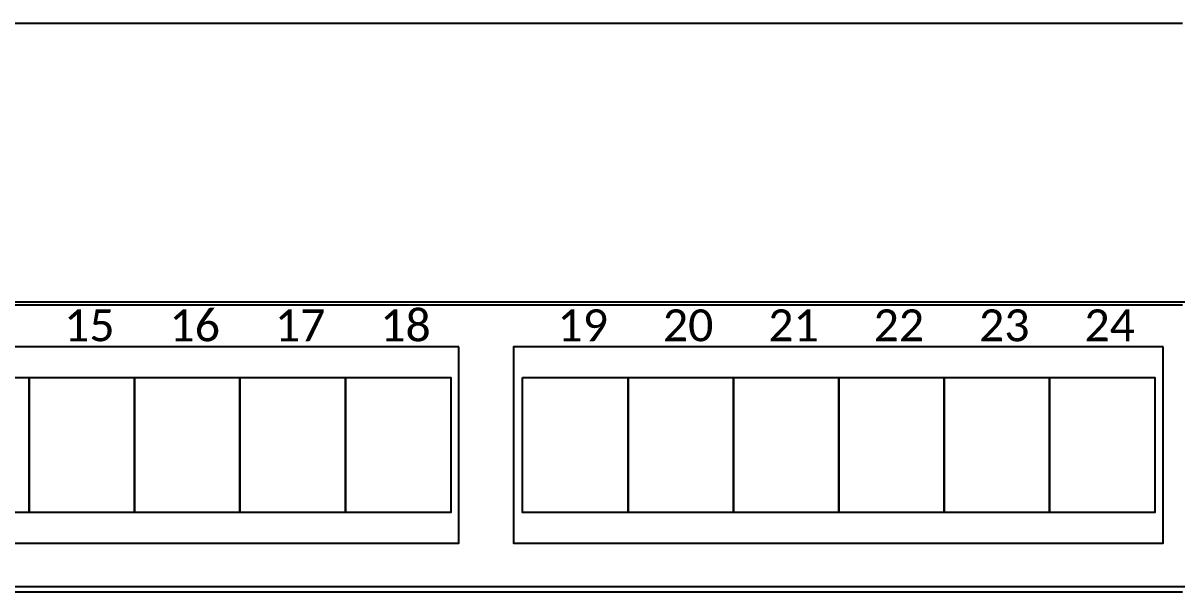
# Model space of a CAD drawing. Header units: millimetres. Extents: x 11355 to 11505, y 8083 to 8171.
# Drawn here: x 11369.24 to 11376.33, y 8106.78 to 8110.28 of the extents above; entities that cross this region are included whole.
import ezdxf

# ---------------------------------------------------------------- set-up
doc = ezdxf.new("R2010")
doc.units = ezdxf.units.MM
for name, color, linetype in [('Elem. Eléctricos - Termomagneticas', 7, 'Continuous'), ('Ordenador de Cables 1U', 7, 'Continuous'), ('Patchera 24P', 7, 'Continuous')]:
    doc.layers.add(name, color=color, linetype=linetype)
doc.styles.add('Calibri', font='calibri.ttf')

# ---------------------------------------------------------------- blocks, each defined once
blk = doc.blocks.new('Patchera Ethernet')
at = {"layer": 'Patchera 24P'}
for p, q in [((32972.7841, -3469.1847), (32955.4917, -3469.1847)), ((32972.7841, -3470.9358), (32955.4917, -3470.9358))]:
    blk.add_line(p, q, dxfattribs=at)
for points in [[(32968.3075, -3469.4592), (32964.3158, -3469.4592), (32964.3158, -3470.6674), (32968.3075, -3470.6674)], [(32972.6355, -3469.4592), (32968.6438, -3469.4592), (32968.6438, -3470.6674), (32972.6355, -3470.6674)], [(32965.0189, -3469.6483), (32965.6666, -3469.6483), (32965.6666, -3470.4778), (32965.0189, -3470.4778)], [(32965.6666, -3469.6483), (32966.3144, -3469.6483), (32966.3144, -3470.4778), (32965.6666, -3470.4778)], [(32966.3144, -3469.6483), (32966.9621, -3469.6483), (32966.9621, -3470.4778), (32966.3144, -3470.4778)], [(32966.9621, -3469.6483), (32967.6098, -3469.6483), (32967.6098, -3470.4778), (32966.9621, -3470.4778)], [(32967.6098, -3469.6483), (32968.2576, -3469.6483), (32968.2576, -3470.4778), (32967.6098, -3470.4778)], [(32968.6992, -3469.6483), (32969.3469, -3469.6483), (32969.3469, -3470.4778), (32968.6992, -3470.4778)], [(32969.3469, -3469.6483), (32969.9946, -3469.6483), (32969.9946, -3470.4778), (32969.3469, -3470.4778)], [(32969.9946, -3469.6483), (32970.6423, -3469.6483), (32970.6423, -3470.4778), (32969.9946, -3470.4778)], [(32970.6423, -3469.6483), (32971.2901, -3469.6483), (32971.2901, -3470.4778), (32970.6423, -3470.4778)], [(32971.2901, -3469.6483), (32971.9378, -3469.6483), (32971.9378, -3470.4778), (32971.2901, -3470.4778)], [(32971.9378, -3469.6483), (32972.5855, -3469.6483), (32972.5855, -3470.4778), (32971.9378, -3470.4778)]]:
    blk.add_lwpolyline(points, close=True, dxfattribs=at)
at = {"layer": 'Patchera 24P', "char_height": 0.19628, "attachment_point": 1, "style": 'Calibri'}
for s, insert in [('15', (32965.8811, -3469.2287)), ('16', (32966.5288, -3469.2287)), ('17', (32967.1766, -3469.2287)), ('18', (32967.8243, -3469.2287)), ('19', (32968.9136, -3469.2287)), ('20', (32969.5614, -3469.2287)), ('21', (32970.2091, -3469.2287)), ('22', (32970.8568, -3469.2287)), ('23', (32971.5045, -3469.2287)), ('24', (32972.1523, -3469.2287))]:
    blk.add_mtext_dynamic_manual_height_columns(s, width=0.558702, gutter_width=2.9442, heights=[0], dxfattribs=dict(at, insert=insert))
blk = doc.blocks.new('Ordenador de Cables 1U')
at = {"layer": 'Ordenador de Cables 1U'}
for p, q in [((-4.2738, 0), (12.9333, 0)), ((12.9333, -1.7363), (-4.2738, -1.7363))]:
    blk.add_line(p, q, dxfattribs=at)

msp = doc.modelspace()

# ---------------------------------------------------------------- block references
msp.add_blockref('Patchera Ethernet', (-21596.3906, 11577.7516))
at = {"layer": 'Elem. Eléctricos - Termomagneticas', "color": 7}
for p in [(11363.4302, 8110.2845), (11363.4302, 8106.7845)]:
    msp.add_blockref('Ordenador de Cables 1U', p, dxfattribs=at)

doc.saveas('drawing.dxf')
